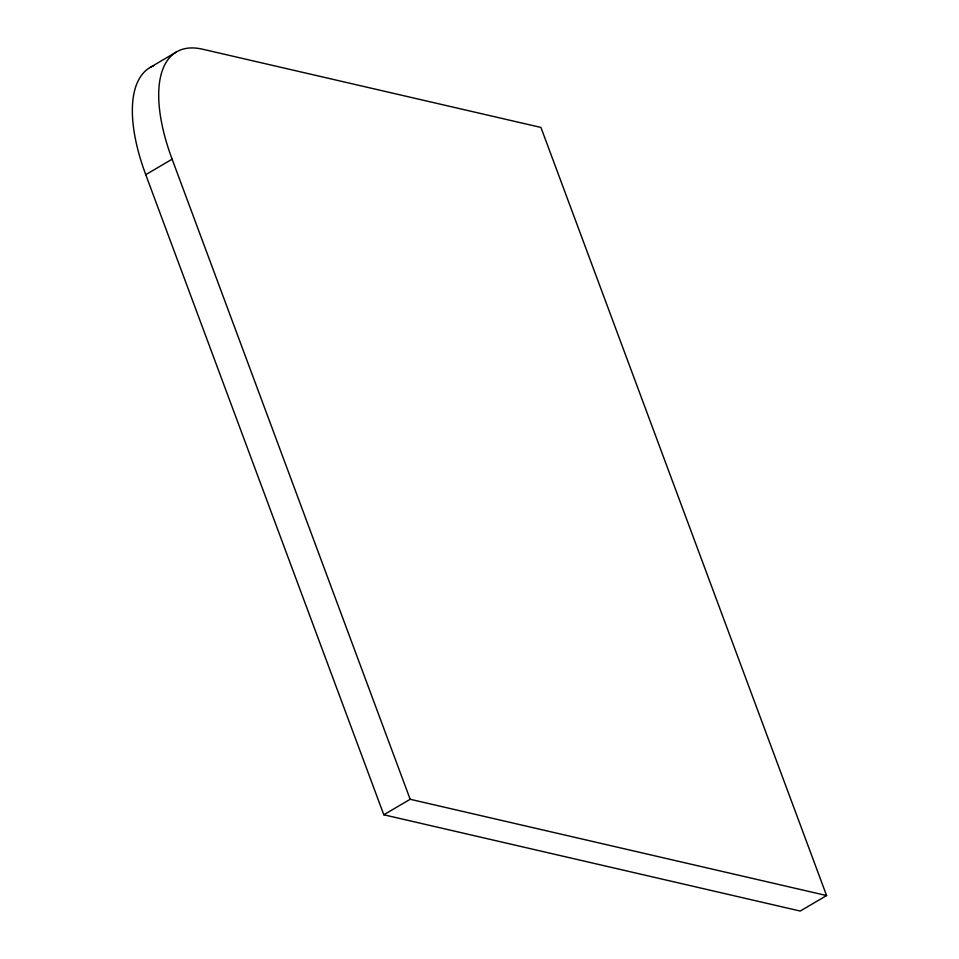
<?xml version="1.0" encoding="UTF-8"?>
<svg xmlns="http://www.w3.org/2000/svg" width="959" height="959" viewBox="0 0 959 959"><rect width="100%" height="100%" fill="white"/><g stroke="black" fill="none" stroke-linecap="round" stroke-linejoin="round"><path stroke-width="1.44" d="M149.964 67.55L176.324 52.05M145.756 174.682L172.117 159.182A145.348 62.862 59.5 0 1 202.589 49.209L540.936 127.439L826.586 895.55L800.226 911.05L383.804 814.778L145.756 174.682A145.348 62.862 59.5 0 1 153.656 65.703M383.804 814.778L410.164 799.279L826.586 895.55M172.117 159.182L410.164 799.279"/></g></svg>
